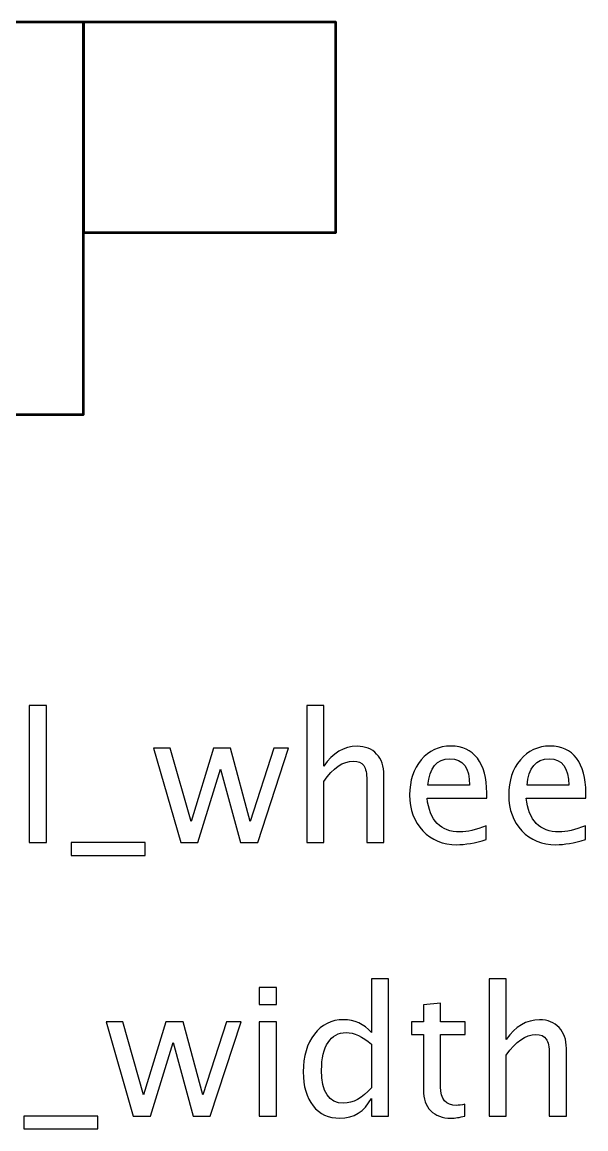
# Model space of a CAD drawing. Header units: centimetres. Extents: x -26.9 to 37.3, y -43.5 to 43.3.
# Drawn here: x -13.44 to -9.41, y 12.63 to 20.52 of the extents above; entities that cross this region are included whole.
import ezdxf

# ---------------------------------------------------------------- set-up
doc = ezdxf.new("R2010")
doc.units = ezdxf.units.CM
doc.header["$MEASUREMENT"] = 0
doc.layers.add('Layer 1', color=7, linetype='Continuous')

msp = doc.modelspace()

# ---------------------------------------------------------------- linework, layer by layer
at = {"layer": 'Layer 1', "lineweight": 53}
for points in [[(-18, 17.725), (-13, 17.725), (-13, 20.525), (-18, 20.525), (-18, 17.725)], [(-18, 17.725), (-13, 17.725), (-13, 20.525), (-18, 20.525), (-18, 17.725)], [(-13, 19.025), (-11.2, 19.025), (-11.2, 20.525), (-13, 20.525), (-13, 19.025)]]:
    msp.add_lwpolyline(points, close=True, dxfattribs=at)
at = {"layer": 'Layer 1'}
for points, knots in [([(-13.3876, 14.67044), (-13.3876, 14.67044), (-13.3876, 15.64961), (-13.3876, 15.64961), (-13.3876, 15.64961), (-13.3876, 15.64961), (-13.26568, 15.64961), (-13.26568, 15.64961), (-13.26568, 15.64961), (-13.26568, 15.64961), (-13.26568, 14.67044), (-13.26568, 14.67044), (-13.26568, 14.67044), (-13.26568, 14.67044), (-13.3876, 14.67044), (-13.3876, 14.67044)], [0, 0, 0, 0, 0.2, 0.2, 0.2, 0.2, 0.4, 0.4, 0.4, 0.4, 0.6, 0.6, 0.6, 0.6, 1, 1, 1, 1]), ([(-11.40703, 14.67044), (-11.40703, 14.67044), (-11.40703, 15.64961), (-11.40703, 15.64961), (-11.40703, 15.64961), (-11.40703, 15.64961), (-11.28511, 15.64961), (-11.28511, 15.64961), (-11.28511, 15.64961), (-11.28511, 15.64961), (-11.28511, 15.21633), (-11.28511, 15.21633), (-11.28511, 15.21633), (-11.22055, 15.31052), (-11.14139, 15.35751), (-11.04783, 15.35751), (-11.04783, 15.35751), (-10.98899, 15.35751), (-10.94221, 15.3391), (-10.90771, 15.30205), (-10.90771, 15.30205), (-10.87321, 15.26522), (-10.85585, 15.21548), (-10.85585, 15.15325), (-10.85585, 15.15325), (-10.85585, 15.15325), (-10.85585, 14.67044), (-10.85585, 14.67044), (-10.85585, 14.67044), (-10.85585, 14.67044), (-10.97777, 14.67044), (-10.97777, 14.67044), (-10.97777, 14.67044), (-10.97777, 14.67044), (-10.97777, 15.11346), (-10.97777, 15.11346), (-10.97777, 15.11346), (-10.97777, 15.16341), (-10.98518, 15.19897), (-10.99978, 15.22014), (-10.99978, 15.22014), (-11.0146, 15.24152), (-11.03894, 15.2521), (-11.07302, 15.2521), (-11.07302, 15.2521), (-11.14795, 15.2521), (-11.21865, 15.20321), (-11.28511, 15.10542), (-11.28511, 15.10542), (-11.28511, 15.10542), (-11.28511, 14.67044), (-11.28511, 14.67044), (-11.28511, 14.67044), (-11.28511, 14.67044), (-11.40703, 14.67044), (-11.40703, 14.67044)], [0, 0, 0, 0, 0.0666667, 0.0666667, 0.0666667, 0.0666667, 0.1333333, 0.1333333, 0.1333333, 0.1333333, 0.2, 0.2, 0.2, 0.2, 0.2666667, 0.2666667, 0.2666667, 0.2666667, 0.3333333, 0.3333333, 0.3333333, 0.3333333, 0.4, 0.4, 0.4, 0.4, 0.4666667, 0.4666667, 0.4666667, 0.4666667, 0.5333333, 0.5333333, 0.5333333, 0.5333333, 0.6, 0.6, 0.6, 0.6, 0.6666667, 0.6666667, 0.6666667, 0.6666667, 0.7333333, 0.7333333, 0.7333333, 0.7333333, 0.8, 0.8, 0.8, 0.8, 0.8666667, 0.8666667, 0.8666667, 0.8666667, 1, 1, 1, 1]), ([(-12.30683, 14.67044), (-12.30683, 14.67044), (-12.49987, 15.34354), (-12.49987, 15.34354), (-12.49987, 15.34354), (-12.49987, 15.34354), (-12.38091, 15.34354), (-12.38091, 15.34354), (-12.38091, 15.34354), (-12.38091, 15.34354), (-12.23296, 14.82094), (-12.23296, 14.82094), (-12.23296, 14.82094), (-12.23296, 14.82094), (-12.07336, 15.34354), (-12.07336, 15.34354), (-12.07336, 15.34354), (-12.07336, 15.34354), (-11.95144, 15.34354), (-11.95144, 15.34354), (-11.95144, 15.34354), (-11.95144, 15.34354), (-11.81111, 14.82178), (-11.81111, 14.82178), (-11.81111, 14.82178), (-11.81111, 14.82178), (-11.64135, 15.34354), (-11.64135, 15.34354), (-11.64135, 15.34354), (-11.64135, 15.34354), (-11.53721, 15.34354), (-11.53721, 15.34354), (-11.53721, 15.34354), (-11.53721, 15.34354), (-11.75692, 14.67044), (-11.75692, 14.67044), (-11.75692, 14.67044), (-11.75692, 14.67044), (-11.87884, 14.67044), (-11.87884, 14.67044), (-11.87884, 14.67044), (-11.87884, 14.67044), (-12.0232, 15.19537), (-12.0232, 15.19537), (-12.0232, 15.19537), (-12.0232, 15.19537), (-12.18491, 14.67044), (-12.18491, 14.67044), (-12.18491, 14.67044), (-12.18491, 14.67044), (-12.30683, 14.67044), (-12.30683, 14.67044)], [0, 0, 0, 0, 0.0714286, 0.0714286, 0.0714286, 0.0714286, 0.1428571, 0.1428571, 0.1428571, 0.1428571, 0.2142857, 0.2142857, 0.2142857, 0.2142857, 0.2857143, 0.2857143, 0.2857143, 0.2857143, 0.3571429, 0.3571429, 0.3571429, 0.3571429, 0.4285714, 0.4285714, 0.4285714, 0.4285714, 0.5, 0.5, 0.5, 0.5, 0.5714286, 0.5714286, 0.5714286, 0.5714286, 0.6428571, 0.6428571, 0.6428571, 0.6428571, 0.7142857, 0.7142857, 0.7142857, 0.7142857, 0.7857143, 0.7857143, 0.7857143, 0.7857143, 0.8571429, 0.8571429, 0.8571429, 0.8571429, 1, 1, 1, 1]), ([(-10.12475, 14.69203), (-10.20666, 14.66748), (-10.27673, 14.6552), (-10.33515, 14.6552), (-10.33515, 14.6552), (-10.43484, 14.6552), (-10.51591, 14.68822), (-10.57835, 14.75405), (-10.57835, 14.75405), (-10.64079, 14.81988), (-10.67212, 14.90518), (-10.67212, 15.01017), (-10.67212, 15.01017), (-10.67212, 15.11198), (-10.6446, 15.19559), (-10.58936, 15.26099), (-10.58936, 15.26099), (-10.53411, 15.32618), (-10.46342, 15.35878), (-10.37727, 15.35878), (-10.37727, 15.35878), (-10.29578, 15.35878), (-10.2327, 15.32978), (-10.18825, 15.27179), (-10.18825, 15.27179), (-10.1438, 15.21379), (-10.12157, 15.13166), (-10.12157, 15.02519), (-10.12157, 15.02519), (-10.12157, 15.02519), (-10.12221, 14.98794), (-10.12221, 14.98794), (-10.12221, 14.98794), (-10.12221, 14.98794), (-10.54766, 14.98794), (-10.54766, 14.98794), (-10.54766, 14.98794), (-10.52988, 14.82707), (-10.45135, 14.74664), (-10.31229, 14.74664), (-10.31229, 14.74664), (-10.26127, 14.74664), (-10.19883, 14.76103), (-10.12475, 14.78982), (-10.12475, 14.78982), (-10.12475, 14.78982), (-10.12475, 14.69203), (-10.12475, 14.69203)], [0, 0, 0, 0, 0.0769231, 0.0769231, 0.0769231, 0.0769231, 0.1538462, 0.1538462, 0.1538462, 0.1538462, 0.2307692, 0.2307692, 0.2307692, 0.2307692, 0.3076923, 0.3076923, 0.3076923, 0.3076923, 0.3846154, 0.3846154, 0.3846154, 0.3846154, 0.4615385, 0.4615385, 0.4615385, 0.4615385, 0.5384615, 0.5384615, 0.5384615, 0.5384615, 0.6153846, 0.6153846, 0.6153846, 0.6153846, 0.6923077, 0.6923077, 0.6923077, 0.6923077, 0.7692308, 0.7692308, 0.7692308, 0.7692308, 0.8461538, 0.8461538, 0.8461538, 0.8461538, 1, 1, 1, 1]), ([(-9.41715, 14.69203), (-9.49906, 14.66748), (-9.56913, 14.6552), (-9.62755, 14.6552), (-9.62755, 14.6552), (-9.72724, 14.6552), (-9.80831, 14.68822), (-9.87075, 14.75405), (-9.87075, 14.75405), (-9.93319, 14.81988), (-9.96452, 14.90518), (-9.96452, 15.01017), (-9.96452, 15.01017), (-9.96452, 15.11198), (-9.937, 15.19559), (-9.88176, 15.26099), (-9.88176, 15.26099), (-9.82651, 15.32618), (-9.75582, 15.35878), (-9.66967, 15.35878), (-9.66967, 15.35878), (-9.58818, 15.35878), (-9.5251, 15.32978), (-9.48065, 15.27179), (-9.48065, 15.27179), (-9.4362, 15.21379), (-9.41397, 15.13166), (-9.41397, 15.02519), (-9.41397, 15.02519), (-9.41397, 15.02519), (-9.41461, 14.98794), (-9.41461, 14.98794), (-9.41461, 14.98794), (-9.41461, 14.98794), (-9.84006, 14.98794), (-9.84006, 14.98794), (-9.84006, 14.98794), (-9.82228, 14.82707), (-9.74375, 14.74664), (-9.60469, 14.74664), (-9.60469, 14.74664), (-9.55367, 14.74664), (-9.49123, 14.76103), (-9.41715, 14.78982), (-9.41715, 14.78982), (-9.41715, 14.78982), (-9.41715, 14.69203), (-9.41715, 14.69203)], [0, 0, 0, 0, 0.0769231, 0.0769231, 0.0769231, 0.0769231, 0.1538462, 0.1538462, 0.1538462, 0.1538462, 0.2307692, 0.2307692, 0.2307692, 0.2307692, 0.3076923, 0.3076923, 0.3076923, 0.3076923, 0.3846154, 0.3846154, 0.3846154, 0.3846154, 0.4615385, 0.4615385, 0.4615385, 0.4615385, 0.5384615, 0.5384615, 0.5384615, 0.5384615, 0.6153846, 0.6153846, 0.6153846, 0.6153846, 0.6923077, 0.6923077, 0.6923077, 0.6923077, 0.7692308, 0.7692308, 0.7692308, 0.7692308, 0.8461538, 0.8461538, 0.8461538, 0.8461538, 1, 1, 1, 1]), ([(-10.54131, 15.07938), (-10.54131, 15.07938), (-10.24413, 15.07938), (-10.24413, 15.07938), (-10.24413, 15.07938), (-10.24413, 15.20469), (-10.29091, 15.26734), (-10.38425, 15.26734), (-10.38425, 15.26734), (-10.47823, 15.26734), (-10.53051, 15.20469), (-10.54131, 15.07938)], [0, 0, 0, 0, 0.25, 0.25, 0.25, 0.25, 0.5, 0.5, 0.5, 0.5, 1, 1, 1, 1]), ([(-9.83371, 15.07938), (-9.83371, 15.07938), (-9.53653, 15.07938), (-9.53653, 15.07938), (-9.53653, 15.07938), (-9.53653, 15.20469), (-9.58331, 15.26734), (-9.67665, 15.26734), (-9.67665, 15.26734), (-9.77063, 15.26734), (-9.82291, 15.20469), (-9.83371, 15.07938)], [0, 0, 0, 0, 0.25, 0.25, 0.25, 0.25, 0.5, 0.5, 0.5, 0.5, 1, 1, 1, 1]), ([(-13.08915, 14.579), (-13.08915, 14.579), (-13.08915, 14.67044), (-13.08915, 14.67044), (-13.08915, 14.67044), (-13.08915, 14.67044), (-12.56083, 14.67044), (-12.56083, 14.67044), (-12.56083, 14.67044), (-12.56083, 14.67044), (-12.56083, 14.579), (-12.56083, 14.579), (-12.56083, 14.579), (-12.56083, 14.579), (-13.08915, 14.579), (-13.08915, 14.579)], [0, 0, 0, 0, 0.2, 0.2, 0.2, 0.2, 0.4, 0.4, 0.4, 0.4, 0.6, 0.6, 0.6, 0.6, 1, 1, 1, 1]), ([(-10.9453, 12.71887), (-10.9453, 12.71887), (-10.9453, 12.84524), (-10.9453, 12.84524), (-10.9453, 12.84524), (-10.99504, 12.75083), (-11.06997, 12.70363), (-11.17009, 12.70363), (-11.17009, 12.70363), (-11.25137, 12.70363), (-11.31529, 12.73305), (-11.36186, 12.79211), (-11.36186, 12.79211), (-11.40843, 12.85116), (-11.43171, 12.93181), (-11.43171, 13.03404), (-11.43171, 13.03404), (-11.43171, 13.1458), (-11.40525, 13.23576), (-11.35255, 13.30392), (-11.35255, 13.30392), (-11.29963, 13.37186), (-11.2302, 13.40594), (-11.14405, 13.40594), (-11.14405, 13.40594), (-11.06426, 13.40594), (-10.99779, 13.37546), (-10.9453, 13.31429), (-10.9453, 13.31429), (-10.9453, 13.31429), (-10.9453, 13.69804), (-10.9453, 13.69804), (-10.9453, 13.69804), (-10.9453, 13.69804), (-10.82338, 13.69804), (-10.82338, 13.69804), (-10.82338, 13.69804), (-10.82338, 13.69804), (-10.82338, 12.71887), (-10.82338, 12.71887), (-10.82338, 12.71887), (-10.82338, 12.71887), (-10.9453, 12.71887), (-10.9453, 12.71887)], [0, 0, 0, 0, 0.0833333, 0.0833333, 0.0833333, 0.0833333, 0.1666667, 0.1666667, 0.1666667, 0.1666667, 0.25, 0.25, 0.25, 0.25, 0.3333333, 0.3333333, 0.3333333, 0.3333333, 0.4166667, 0.4166667, 0.4166667, 0.4166667, 0.5, 0.5, 0.5, 0.5, 0.5833333, 0.5833333, 0.5833333, 0.5833333, 0.6666667, 0.6666667, 0.6666667, 0.6666667, 0.75, 0.75, 0.75, 0.75, 0.8333333, 0.8333333, 0.8333333, 0.8333333, 1, 1, 1, 1]), ([(-10.10414, 12.71887), (-10.10414, 12.71887), (-10.10414, 13.69804), (-10.10414, 13.69804), (-10.10414, 13.69804), (-10.10414, 13.69804), (-9.98222, 13.69804), (-9.98222, 13.69804), (-9.98222, 13.69804), (-9.98222, 13.69804), (-9.98222, 13.26476), (-9.98222, 13.26476), (-9.98222, 13.26476), (-9.91766, 13.35895), (-9.8385, 13.40594), (-9.74494, 13.40594), (-9.74494, 13.40594), (-9.6861, 13.40594), (-9.63932, 13.38753), (-9.60482, 13.35048), (-9.60482, 13.35048), (-9.57032, 13.31365), (-9.55296, 13.26391), (-9.55296, 13.20168), (-9.55296, 13.20168), (-9.55296, 13.20168), (-9.55296, 12.71887), (-9.55296, 12.71887), (-9.55296, 12.71887), (-9.55296, 12.71887), (-9.67488, 12.71887), (-9.67488, 12.71887), (-9.67488, 12.71887), (-9.67488, 12.71887), (-9.67488, 13.16189), (-9.67488, 13.16189), (-9.67488, 13.16189), (-9.67488, 13.21184), (-9.68229, 13.2474), (-9.69689, 13.26857), (-9.69689, 13.26857), (-9.71171, 13.28995), (-9.73605, 13.30053), (-9.77013, 13.30053), (-9.77013, 13.30053), (-9.84506, 13.30053), (-9.91576, 13.25164), (-9.98222, 13.15385), (-9.98222, 13.15385), (-9.98222, 13.15385), (-9.98222, 12.71887), (-9.98222, 12.71887), (-9.98222, 12.71887), (-9.98222, 12.71887), (-10.10414, 12.71887), (-10.10414, 12.71887)], [0, 0, 0, 0, 0.0666667, 0.0666667, 0.0666667, 0.0666667, 0.1333333, 0.1333333, 0.1333333, 0.1333333, 0.2, 0.2, 0.2, 0.2, 0.2666667, 0.2666667, 0.2666667, 0.2666667, 0.3333333, 0.3333333, 0.3333333, 0.3333333, 0.4, 0.4, 0.4, 0.4, 0.4666667, 0.4666667, 0.4666667, 0.4666667, 0.5333333, 0.5333333, 0.5333333, 0.5333333, 0.6, 0.6, 0.6, 0.6, 0.6666667, 0.6666667, 0.6666667, 0.6666667, 0.7333333, 0.7333333, 0.7333333, 0.7333333, 0.8, 0.8, 0.8, 0.8, 0.8666667, 0.8666667, 0.8666667, 0.8666667, 1, 1, 1, 1]), ([(-11.7454, 13.51516), (-11.7454, 13.51516), (-11.7454, 13.63708), (-11.7454, 13.63708), (-11.7454, 13.63708), (-11.7454, 13.63708), (-11.62348, 13.63708), (-11.62348, 13.63708), (-11.62348, 13.63708), (-11.62348, 13.63708), (-11.62348, 13.51516), (-11.62348, 13.51516), (-11.62348, 13.51516), (-11.62348, 13.51516), (-11.7454, 13.51516), (-11.7454, 13.51516)], [0, 0, 0, 0, 0.2, 0.2, 0.2, 0.2, 0.4, 0.4, 0.4, 0.4, 0.6, 0.6, 0.6, 0.6, 1, 1, 1, 1]), ([(-10.27813, 12.71908), (-10.31581, 12.70871), (-10.34861, 12.70363), (-10.37634, 12.70363), (-10.37634, 12.70363), (-10.43857, 12.70363), (-10.48704, 12.72141), (-10.52176, 12.75697), (-10.52176, 12.75697), (-10.55668, 12.79253), (-10.57404, 12.84185), (-10.57404, 12.90514), (-10.57404, 12.90514), (-10.57404, 12.90514), (-10.57404, 13.30053), (-10.57404, 13.30053), (-10.57404, 13.30053), (-10.57404, 13.30053), (-10.65828, 13.30053), (-10.65828, 13.30053), (-10.65828, 13.30053), (-10.65828, 13.30053), (-10.65828, 13.39197), (-10.65828, 13.39197), (-10.65828, 13.39197), (-10.65828, 13.39197), (-10.57404, 13.39197), (-10.57404, 13.39197), (-10.57404, 13.39197), (-10.57404, 13.39197), (-10.57404, 13.51368), (-10.57404, 13.51368), (-10.57404, 13.51368), (-10.57404, 13.51368), (-10.45212, 13.52532), (-10.45212, 13.52532), (-10.45212, 13.52532), (-10.45212, 13.52532), (-10.45212, 13.39197), (-10.45212, 13.39197), (-10.45212, 13.39197), (-10.45212, 13.39197), (-10.27559, 13.39197), (-10.27559, 13.39197), (-10.27559, 13.39197), (-10.27559, 13.39197), (-10.27559, 13.30053), (-10.27559, 13.30053), (-10.27559, 13.30053), (-10.27559, 13.30053), (-10.45212, 13.30053), (-10.45212, 13.30053), (-10.45212, 13.30053), (-10.45212, 13.30053), (-10.45212, 12.92715), (-10.45212, 12.92715), (-10.45212, 12.92715), (-10.45212, 12.8391), (-10.41381, 12.79507), (-10.3374, 12.79507), (-10.3374, 12.79507), (-10.3211, 12.79507), (-10.30141, 12.79782), (-10.27813, 12.80311), (-10.27813, 12.80311), (-10.27813, 12.80311), (-10.27813, 12.71908), (-10.27813, 12.71908)], [0, 0, 0, 0, 0.0555556, 0.0555556, 0.0555556, 0.0555556, 0.1111111, 0.1111111, 0.1111111, 0.1111111, 0.1666667, 0.1666667, 0.1666667, 0.1666667, 0.2222222, 0.2222222, 0.2222222, 0.2222222, 0.2777778, 0.2777778, 0.2777778, 0.2777778, 0.3333333, 0.3333333, 0.3333333, 0.3333333, 0.3888889, 0.3888889, 0.3888889, 0.3888889, 0.4444444, 0.4444444, 0.4444444, 0.4444444, 0.5, 0.5, 0.5, 0.5, 0.5555556, 0.5555556, 0.5555556, 0.5555556, 0.6111111, 0.6111111, 0.6111111, 0.6111111, 0.6666667, 0.6666667, 0.6666667, 0.6666667, 0.7222222, 0.7222222, 0.7222222, 0.7222222, 0.7777778, 0.7777778, 0.7777778, 0.7777778, 0.8333333, 0.8333333, 0.8333333, 0.8333333, 0.8888889, 0.8888889, 0.8888889, 0.8888889, 1, 1, 1, 1]), ([(-12.6452, 12.71887), (-12.6452, 12.71887), (-12.83824, 13.39197), (-12.83824, 13.39197), (-12.83824, 13.39197), (-12.83824, 13.39197), (-12.71928, 13.39197), (-12.71928, 13.39197), (-12.71928, 13.39197), (-12.71928, 13.39197), (-12.57133, 12.86937), (-12.57133, 12.86937), (-12.57133, 12.86937), (-12.57133, 12.86937), (-12.41173, 13.39197), (-12.41173, 13.39197), (-12.41173, 13.39197), (-12.41173, 13.39197), (-12.28981, 13.39197), (-12.28981, 13.39197), (-12.28981, 13.39197), (-12.28981, 13.39197), (-12.14948, 12.87021), (-12.14948, 12.87021), (-12.14948, 12.87021), (-12.14948, 12.87021), (-11.97972, 13.39197), (-11.97972, 13.39197), (-11.97972, 13.39197), (-11.97972, 13.39197), (-11.87558, 13.39197), (-11.87558, 13.39197), (-11.87558, 13.39197), (-11.87558, 13.39197), (-12.09529, 12.71887), (-12.09529, 12.71887), (-12.09529, 12.71887), (-12.09529, 12.71887), (-12.21721, 12.71887), (-12.21721, 12.71887), (-12.21721, 12.71887), (-12.21721, 12.71887), (-12.36157, 13.2438), (-12.36157, 13.2438), (-12.36157, 13.2438), (-12.36157, 13.2438), (-12.52328, 12.71887), (-12.52328, 12.71887), (-12.52328, 12.71887), (-12.52328, 12.71887), (-12.6452, 12.71887), (-12.6452, 12.71887)], [0, 0, 0, 0, 0.0714286, 0.0714286, 0.0714286, 0.0714286, 0.1428571, 0.1428571, 0.1428571, 0.1428571, 0.2142857, 0.2142857, 0.2142857, 0.2142857, 0.2857143, 0.2857143, 0.2857143, 0.2857143, 0.3571429, 0.3571429, 0.3571429, 0.3571429, 0.4285714, 0.4285714, 0.4285714, 0.4285714, 0.5, 0.5, 0.5, 0.5, 0.5714286, 0.5714286, 0.5714286, 0.5714286, 0.6428571, 0.6428571, 0.6428571, 0.6428571, 0.7142857, 0.7142857, 0.7142857, 0.7142857, 0.7857143, 0.7857143, 0.7857143, 0.7857143, 0.8571429, 0.8571429, 0.8571429, 0.8571429, 1, 1, 1, 1]), ([(-11.7454, 12.71887), (-11.7454, 12.71887), (-11.7454, 13.39197), (-11.7454, 13.39197), (-11.7454, 13.39197), (-11.7454, 13.39197), (-11.62348, 13.39197), (-11.62348, 13.39197), (-11.62348, 13.39197), (-11.62348, 13.39197), (-11.62348, 12.71887), (-11.62348, 12.71887), (-11.62348, 12.71887), (-11.62348, 12.71887), (-11.7454, 12.71887), (-11.7454, 12.71887)], [0, 0, 0, 0, 0.2, 0.2, 0.2, 0.2, 0.4, 0.4, 0.4, 0.4, 0.6, 0.6, 0.6, 0.6, 1, 1, 1, 1]), ([(-10.9453, 13.23089), (-11.00859, 13.28656), (-11.06849, 13.3145), (-11.12522, 13.3145), (-11.12522, 13.3145), (-11.1811, 13.3145), (-11.22428, 13.29122), (-11.25497, 13.24444), (-11.25497, 13.24444), (-11.28566, 13.19787), (-11.3009, 13.13183), (-11.3009, 13.04632), (-11.3009, 13.04632), (-11.3009, 12.88905), (-11.24883, 12.81031), (-11.14448, 12.81031), (-11.14448, 12.81031), (-11.07674, 12.81031), (-11.01028, 12.84735), (-10.9453, 12.92122), (-10.9453, 12.92122), (-10.9453, 12.92122), (-10.9453, 13.23089), (-10.9453, 13.23089)], [0, 0, 0, 0, 0.1428571, 0.1428571, 0.1428571, 0.1428571, 0.2857143, 0.2857143, 0.2857143, 0.2857143, 0.4285714, 0.4285714, 0.4285714, 0.4285714, 0.5714286, 0.5714286, 0.5714286, 0.5714286, 0.7142857, 0.7142857, 0.7142857, 0.7142857, 1, 1, 1, 1]), ([(-13.42752, 12.62743), (-13.42752, 12.62743), (-13.42752, 12.71887), (-13.42752, 12.71887), (-13.42752, 12.71887), (-13.42752, 12.71887), (-12.8992, 12.71887), (-12.8992, 12.71887), (-12.8992, 12.71887), (-12.8992, 12.71887), (-12.8992, 12.62743), (-12.8992, 12.62743), (-12.8992, 12.62743), (-12.8992, 12.62743), (-13.42752, 12.62743), (-13.42752, 12.62743)], [0, 0, 0, 0, 0.2, 0.2, 0.2, 0.2, 0.4, 0.4, 0.4, 0.4, 0.6, 0.6, 0.6, 0.6, 1, 1, 1, 1])]:
    msp.add_open_spline(points, degree=3, knots=knots, dxfattribs=at)

doc.saveas('drawing.dxf')
